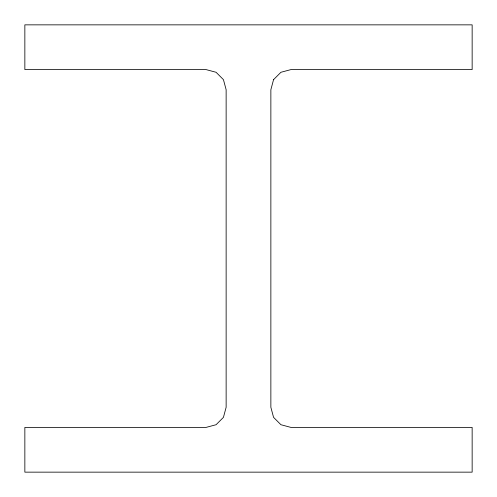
<?xml version="1.0" encoding="UTF-8"?>
<svg xmlns="http://www.w3.org/2000/svg" width="497" height="497" viewBox="0 0 497 497"><rect width="100%" height="100%" fill="white"/><g stroke="black" fill="none" stroke-linecap="round" stroke-linejoin="round"><path stroke-width="0.75" d="M273.561 79.644L270.865 89.709L270.865 407.291L273.561 417.356L280.929 424.724L290.993 427.42L472.15 427.42L472.15 472.15L24.85 472.15L24.85 427.42L206.007 427.42L216.071 424.724L223.439 417.356L226.135 407.291L226.135 89.709L223.439 79.644L216.071 72.276L206.007 69.58L24.85 69.58L24.85 24.85L472.15 24.85L472.15 69.58L290.993 69.58L280.929 72.276L273.561 79.644"/></g></svg>
